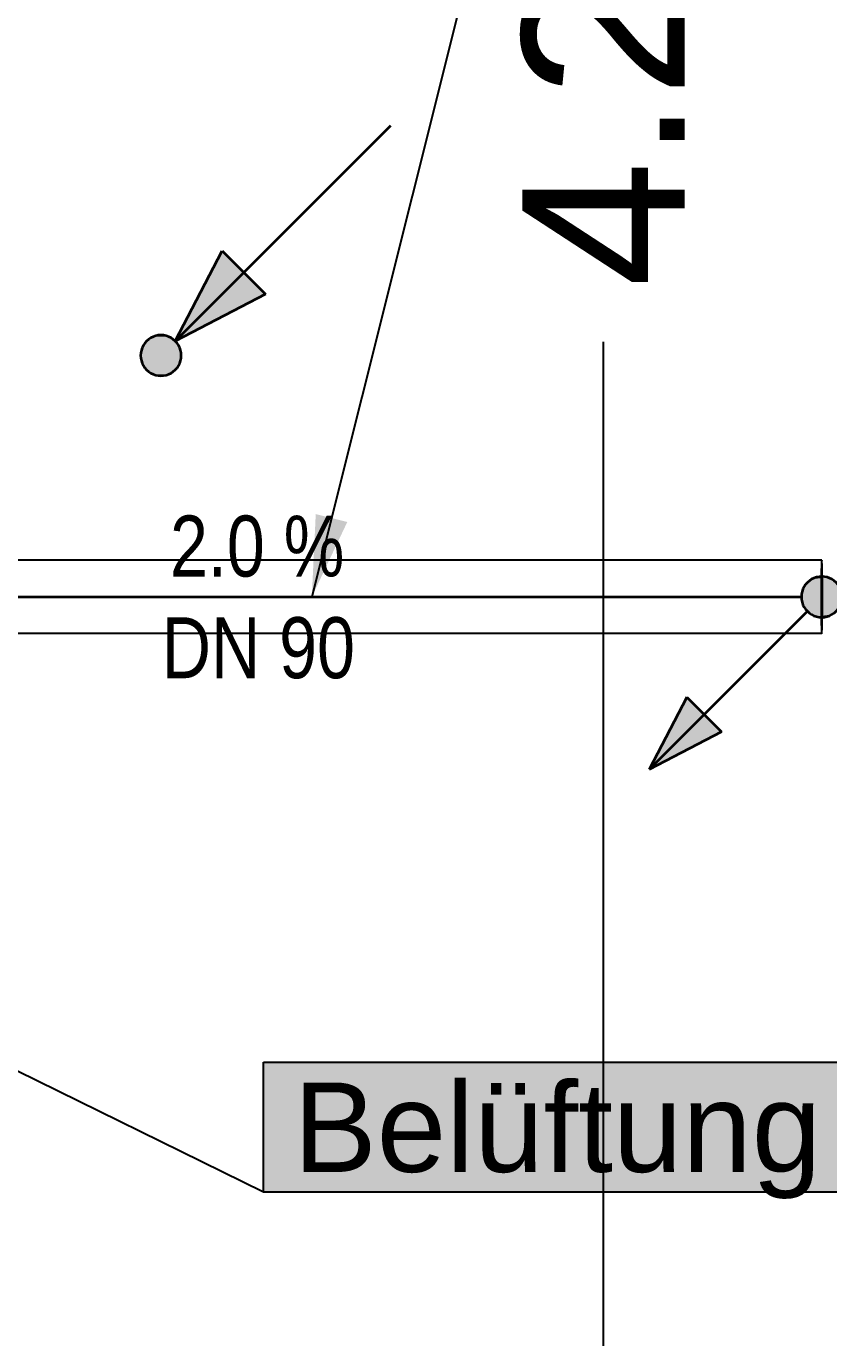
# Model space of a CAD drawing. Extents: x 0 to 756, y -25 to 420.
# Drawn here: x 279.02 to 298.76, y 303.86 to 336.12 of the extents above; entities that cross this region are included whole.
import ezdxf

# ---------------------------------------------------------------- set-up
doc = ezdxf.new("R2010")
doc.units = 0
doc.layers.get('0').update_dxf_attribs({"lineweight": 25})
doc.layers.add('S_Schmutzwasser', color=7, linetype='Continuous', lineweight=35, true_color=0x808040)
doc.layers.add('Standard', color=7, linetype='Continuous', lineweight=25)
doc.layers.add('X_Text', color=7, linetype='Continuous', lineweight=25)
doc.styles.get("Standard").update_dxf_attribs({"font": 'arial.ttf'})

# ---------------------------------------------------------------- blocks, each defined once
blk = doc.blocks.new('Schraffur-A0T78P2UOY', base_point=(282.69, 328.376))
at = {"color": 0, "linetype": 'ByBlock', "lineweight": -2, "ltscale": 0.35}
for points in [[(284.908, 329.53), (283.845, 329.53), (284.376, 330.062)], [(282.69, 328.376), (284.908, 329.53), (283.845, 329.53)]]:
    blk.add_solid(points, dxfattribs=at)
blk = doc.blocks.new('Schraffur-A0T78P2WOY', base_point=(282.69, 328.376))
at = {"color": 0, "linetype": 'ByBlock', "lineweight": -2, "ltscale": 0.35}
for points in [[(284.376, 330.062), (283.568, 330.062), (283.845, 330.593)], [(282.69, 328.376), (284.376, 330.062), (283.568, 330.062)]]:
    blk.add_solid(points, dxfattribs=at)
blk = doc.blocks.new('Schraffur-A0T78P2YOY', base_point=(281.837, 327.522))
at = {"color": 0, "linetype": 'ByBlock', "lineweight": -2, "ltscale": 0.35}
for points in [[(282.69, 328.376), (281.983, 328.376), (282.615, 328.438)], [(281.983, 328.376), (282.615, 328.438), (282.059, 328.438)], [(282.615, 328.438), (282.059, 328.438), (282.528, 328.484)], [(282.059, 328.438), (282.528, 328.484), (282.145, 328.484)], [(282.528, 328.484), (282.145, 328.484), (282.434, 328.513)], [(282.145, 328.484), (282.434, 328.513), (282.239, 328.513)], [(282.434, 328.513), (282.239, 328.513), (282.337, 328.522)], [(282.837, 328.022), (281.837, 328.022), (282.827, 328.12)], [(281.837, 328.022), (282.827, 328.12), (281.846, 328.12)], [(282.827, 328.12), (281.846, 328.12), (282.799, 328.214)], [(281.846, 328.12), (282.799, 328.214), (281.875, 328.214)], [(282.799, 328.214), (281.875, 328.214), (282.753, 328.3)], [(281.875, 328.214), (282.753, 328.3), (281.921, 328.3)], [(282.753, 328.3), (281.921, 328.3), (282.69, 328.376)], [(281.921, 328.3), (282.69, 328.376), (281.983, 328.376)], [(281.846, 327.925), (282.837, 328.022), (281.837, 328.022)], [(282.827, 327.925), (281.846, 327.925), (282.837, 328.022)], [(281.875, 327.831), (282.827, 327.925), (281.846, 327.925)], [(282.799, 327.831), (281.875, 327.831), (282.827, 327.925)], [(281.921, 327.744), (282.799, 327.831), (281.875, 327.831)], [(282.753, 327.744), (281.921, 327.744), (282.799, 327.831)], [(281.983, 327.669), (282.753, 327.744), (281.921, 327.744)], [(282.69, 327.669), (281.983, 327.669), (282.753, 327.744)], [(282.059, 327.607), (282.69, 327.669), (281.983, 327.669)], [(282.615, 327.607), (282.059, 327.607), (282.69, 327.669)], [(282.145, 327.56), (282.615, 327.607), (282.059, 327.607)], [(282.528, 327.56), (282.145, 327.56), (282.615, 327.607)], [(282.239, 327.532), (282.528, 327.56), (282.145, 327.56)], [(282.434, 327.532), (282.239, 327.532), (282.528, 327.56)], [(282.337, 327.522), (282.434, 327.532), (282.239, 327.532)]]:
    blk.add_solid(points, dxfattribs=at)
blk = doc.blocks.new('Referenz-A0T78P30OY')
at = {"layer": 'Standard', "color": 0, "lineweight": -2}
blk.add_line((293.222, 292.178), (293.222, 328.358), dxfattribs=at)
at = {"layer": 'Standard', "color": 0, "lineweight": -2, "insert": (291.222, 329.701), "char_height": 4, "attachment_point": 1, "rotation": 90}
blk.add_mtext('{\\fArial;4.22}', dxfattribs=at)
blk = doc.blocks.new('Fallleitung Abwasser-A0T78PCQOY', base_point=(294.348, 317.842))
at = {"color": 0, "lineweight": -2}
for p, q in [((298.156, 322.334), (298.128, 322.275)), ((298.193, 322.388), (298.156, 322.334)), ((298.236, 322.437), (298.193, 322.388)), ((298.285, 322.48), (298.236, 322.437)), ((298.34, 322.517), (298.285, 322.48)), ((298.398, 322.545), (298.34, 322.517)), ((298.46, 322.566), (298.398, 322.545)), ((298.524, 322.579), (298.46, 322.566)), ((298.59, 322.584), (298.524, 322.579)), ((298.655, 322.579), (298.59, 322.584)), ((298.719, 322.566), (298.655, 322.579)), ((298.781, 322.545), (298.719, 322.566)), ((298.84, 322.517), (298.781, 322.545)), ((298.894, 322.48), (298.84, 322.517)), ((298.943, 322.437), (298.894, 322.48)), ((298.986, 322.388), (298.943, 322.437)), ((299.023, 322.334), (298.986, 322.388)), ((299.051, 322.275), (299.023, 322.334)), ((298.094, 322.149), (298.09, 322.084)), ((298.09, 322.084), (298.094, 322.018)), ((298.107, 322.213), (298.094, 322.149)), ((298.094, 322.018), (298.107, 321.954)), ((298.128, 322.275), (298.107, 322.213)), ((299.072, 322.213), (299.051, 322.275)), ((299.085, 322.149), (299.072, 322.213)), ((299.072, 321.954), (299.085, 322.018)), ((299.09, 322.084), (299.085, 322.149)), ((299.085, 322.018), (299.09, 322.084)), ((298.236, 321.73), (294.348, 317.842)), ((298.107, 321.954), (298.128, 321.892)), ((298.128, 321.892), (298.156, 321.834)), ((298.156, 321.834), (298.193, 321.779)), ((298.193, 321.779), (298.236, 321.73)), ((298.236, 321.73), (298.285, 321.687)), ((298.285, 321.687), (298.34, 321.65)), ((298.34, 321.65), (298.398, 321.622)), ((298.781, 321.622), (298.84, 321.65)), ((298.84, 321.65), (298.894, 321.687)), ((298.894, 321.687), (298.943, 321.73)), ((298.943, 321.73), (298.986, 321.779)), ((298.986, 321.779), (299.023, 321.834)), ((299.023, 321.834), (299.051, 321.892)), ((299.051, 321.892), (299.072, 321.954)), ((298.398, 321.622), (298.46, 321.601)), ((298.46, 321.601), (298.524, 321.588)), ((298.524, 321.588), (298.59, 321.584)), ((298.59, 321.584), (298.655, 321.588)), ((298.655, 321.588), (298.719, 321.601)), ((298.719, 321.601), (298.781, 321.622)), ((295.271, 319.616), (294.348, 317.842)), ((295.271, 319.616), (296.122, 318.765)), ((296.122, 318.765), (294.348, 317.842))]:
    blk.add_line(p, q, dxfattribs=at)
for points in [[(299.072, 322.213), (298.107, 322.213), (299.023, 322.334)], [(298.107, 322.213), (299.023, 322.334), (298.156, 322.334)], [(299.023, 322.334), (298.156, 322.334), (298.943, 322.437)], [(298.156, 322.334), (298.943, 322.437), (298.236, 322.437)], [(298.943, 322.437), (298.236, 322.437), (298.84, 322.517)], [(298.236, 322.437), (298.84, 322.517), (298.34, 322.517)], [(298.84, 322.517), (298.34, 322.517), (298.719, 322.566)], [(298.34, 322.517), (298.719, 322.566), (298.46, 322.566)], [(298.719, 322.566), (298.46, 322.566), (298.59, 322.584)], [(299.09, 322.084), (298.09, 322.084), (299.072, 322.213)], [(298.09, 322.084), (299.072, 322.213), (298.107, 322.213)], [(298.107, 321.954), (299.09, 322.084), (298.09, 322.084)], [(299.072, 321.954), (298.107, 321.954), (299.09, 322.084)], [(298.156, 321.834), (299.072, 321.954), (298.107, 321.954)], [(299.023, 321.834), (298.156, 321.834), (299.072, 321.954)], [(298.236, 321.73), (299.023, 321.834), (298.156, 321.834)], [(298.943, 321.73), (298.236, 321.73), (299.023, 321.834)], [(298.34, 321.65), (298.943, 321.73), (298.236, 321.73)], [(298.84, 321.65), (298.34, 321.65), (298.943, 321.73)], [(298.46, 321.601), (298.84, 321.65), (298.34, 321.65)], [(298.719, 321.601), (298.46, 321.601), (298.84, 321.65)], [(298.59, 321.584), (298.719, 321.601), (298.46, 321.601)], [(296.122, 318.765), (294.828, 318.765), (295.271, 319.616)], [(294.348, 317.842), (296.122, 318.765), (294.828, 318.765)]]:
    blk.add_solid(points, dxfattribs=at)
blk = doc.blocks.new('Abwasserleitung-A0T78PD4OY', base_point=(270.666, 322.083))
at = {"color": 0, "linetype": 'ByBlock', "lineweight": -2, "ltscale": 0.35}
blk.add_line((270.666, 322.084), (298.09, 322.084), dxfattribs=at)
blk = doc.blocks.new('Bauteilbeschriftung-A0T78PD6OY', base_point=(286.047, 322.083))
at = {"color": 0, "lineweight": -2}
for p, q in [((289.993, 341.057), (300.156, 341.057)), ((289.993, 337.857), (289.993, 341.057)), ((300.156, 341.057), (300.156, 337.857)), ((300.156, 337.857), (289.993, 337.857))]:
    blk.add_line(p, q, dxfattribs=at)
at = {"color": 0, "linetype": 'ByBlock', "lineweight": -2, "ltscale": 0.25}
blk.add_line((289.993, 337.857), (286.047, 322.084), dxfattribs=at)
at = {"color": 7, "linetype": 'ByBlock', "lineweight": -2, "ltscale": 0.25, "true_color": 0xffffff}
for points in [[(289.993, 337.857), (300.156, 337.857), (289.993, 341.057)], [(300.156, 337.857), (289.993, 341.057), (300.156, 341.057)]]:
    blk.add_solid(points, dxfattribs=at)
at = {"color": 0, "linetype": 'ByBlock', "lineweight": -2, "ltscale": 0.25}
for points in [[(286.047, 322.084), (286.92, 323.927), (286.135, 323.927)], [(286.92, 323.927), (286.135, 323.927), (286.144, 324.121)]]:
    blk.add_solid(points, dxfattribs=at)
at = {"color": 0, "linetype": 'ByBlock', "lineweight": -2, "ltscale": 0.25, "insert": (290.726, 340.557), "char_height": 2.2, "attachment_point": 1}
blk.add_mtext('{\\fArial;DN 90}', dxfattribs=at)
blk = doc.blocks.new('Abwasser Schnellansicht-A0T78PECOY', base_point=(242.887, 319.448))
at = {"color": 0, "linetype": 'ByBlock', "lineweight": -2, "ltscale": 0.25}
for p, q in [((298.59, 322.984), (270.666, 322.984)), ((298.585, 322.953), (298.581, 322.863)), ((298.59, 322.984), (298.585, 322.953)), ((298.594, 322.953), (298.59, 322.984)), ((298.599, 322.863), (298.594, 322.953)), ((298.577, 322.72), (298.574, 322.534)), ((298.581, 322.863), (298.577, 322.72)), ((298.602, 322.72), (298.599, 322.863)), ((298.605, 322.534), (298.602, 322.72)), ((298.574, 322.534), (298.572, 322.316)), ((298.572, 322.316), (298.572, 322.084)), ((298.607, 322.316), (298.605, 322.534)), ((298.608, 322.084), (298.607, 322.316)), ((298.572, 322.084), (298.572, 321.851)), ((298.607, 321.851), (298.608, 322.084)), ((298.572, 321.851), (298.574, 321.634)), ((298.605, 321.634), (298.607, 321.851)), ((298.574, 321.634), (298.577, 321.447)), ((298.577, 321.447), (298.581, 321.304)), ((298.599, 321.304), (298.602, 321.447)), ((298.602, 321.447), (298.605, 321.634)), ((298.59, 321.184), (270.666, 321.184)), ((298.581, 321.304), (298.585, 321.214)), ((298.585, 321.214), (298.59, 321.184)), ((298.59, 321.184), (298.594, 321.214)), ((298.594, 321.214), (298.599, 321.304))]:
    blk.add_line(p, q, dxfattribs=at)
at = {"color": 253, "linetype": 'ByBlock', "lineweight": -2, "ltscale": 0.25, "true_color": 0xa0a0a0, "char_height": 1.5, "attachment_point": 1}
for s, insert in [('{\\W0.8;\\fArial;2.0 %}', (282.56, 324.084)), ('{\\W0.8;\\fArial;DN 90}', (282.357, 321.584))]:
    blk.add_mtext(s, dxfattribs=dict(at, insert=insert))
blk = doc.blocks.new('Kreis-A0T78PF8OY', base_point=(281.837, 327.522))
at = {"color": 0, "linetype": 'ByBlock', "lineweight": -2, "ltscale": 0.35}
for p, q in [((282.032, 328.419), (281.983, 328.376)), ((282.087, 328.455), (282.032, 328.419)), ((282.145, 328.484), (282.087, 328.455)), ((282.207, 328.505), (282.145, 328.484)), ((282.272, 328.518), (282.207, 328.505)), ((282.337, 328.522), (282.272, 328.518)), ((282.402, 328.518), (282.337, 328.522)), ((282.466, 328.505), (282.402, 328.518)), ((282.528, 328.484), (282.466, 328.505)), ((282.587, 328.455), (282.528, 328.484)), ((282.641, 328.419), (282.587, 328.455)), ((282.69, 328.376), (282.641, 328.419)), ((281.854, 328.152), (281.841, 328.088)), ((281.875, 328.214), (281.854, 328.152)), ((281.904, 328.272), (281.875, 328.214)), ((281.94, 328.327), (281.904, 328.272)), ((281.983, 328.376), (281.94, 328.327)), ((282.733, 328.327), (282.69, 328.376)), ((282.77, 328.272), (282.733, 328.327)), ((282.799, 328.214), (282.77, 328.272)), ((282.82, 328.152), (282.799, 328.214)), ((282.832, 328.088), (282.82, 328.152)), ((281.841, 328.088), (281.837, 328.022)), ((281.837, 328.022), (281.841, 327.957)), ((281.841, 327.957), (281.854, 327.893)), ((281.854, 327.893), (281.875, 327.831)), ((281.875, 327.831), (281.904, 327.772)), ((282.77, 327.772), (282.799, 327.831)), ((282.799, 327.831), (282.82, 327.893)), ((282.82, 327.893), (282.832, 327.957)), ((282.837, 328.022), (282.832, 328.088)), ((282.832, 327.957), (282.837, 328.022)), ((281.904, 327.772), (281.94, 327.718)), ((281.94, 327.718), (281.983, 327.669)), ((281.983, 327.669), (282.032, 327.626)), ((282.032, 327.626), (282.087, 327.589)), ((282.087, 327.589), (282.145, 327.56)), ((282.145, 327.56), (282.207, 327.539)), ((282.207, 327.539), (282.272, 327.527)), ((282.272, 327.527), (282.337, 327.522)), ((282.337, 327.522), (282.402, 327.527)), ((282.402, 327.527), (282.466, 327.539)), ((282.466, 327.539), (282.528, 327.56)), ((282.528, 327.56), (282.587, 327.589)), ((282.587, 327.589), (282.641, 327.626)), ((282.641, 327.626), (282.69, 327.669)), ((282.69, 327.669), (282.733, 327.718)), ((282.733, 327.718), (282.77, 327.772))]:
    blk.add_line(p, q, dxfattribs=at)
blk = doc.blocks.new('Bauteilbeschriftung-A0T78PFIOY', base_point=(258.607, 307.439))
at = {"color": 0, "linetype": 'ByBlock', "lineweight": -2, "ltscale": 0.25}
blk.add_line((284.861, 307.439), (258.607, 320.338), dxfattribs=at)
at = {"color": 0, "lineweight": -2}
for p, q in [((284.861, 310.639), (314.275, 310.639)), ((284.861, 307.439), (284.861, 310.639)), ((314.275, 307.439), (284.861, 307.439))]:
    blk.add_line(p, q, dxfattribs=at)
at = {"color": 7, "linetype": 'ByBlock', "lineweight": -2, "ltscale": 0.25, "true_color": 0xffffff}
for points in [[(284.861, 307.439), (314.275, 307.439), (284.861, 310.639)], [(314.275, 307.439), (284.861, 310.639), (314.275, 310.639)]]:
    blk.add_solid(points, dxfattribs=at)
at = {"color": 0, "linetype": 'ByBlock', "lineweight": -2, "ltscale": 0.25, "insert": (285.594, 310.139), "char_height": 2.2, "attachment_point": 1}
blk.add_mtext('{\\fArial;Belüftung über Dach}', dxfattribs=at)

msp = doc.modelspace()

# ---------------------------------------------------------------- linework, layer by layer
at = {"layer": 'S_Schmutzwasser', "ltscale": 0.35}
for p, q in [((282.69, 328.376), (287.993, 333.678)), ((282.69, 328.376), (283.845, 330.593)), ((283.845, 330.593), (284.908, 329.53)), ((284.908, 329.53), (282.69, 328.376))]:
    msp.add_line(p, q, dxfattribs=at)

# ---------------------------------------------------------------- block references
at = {"color": 8, "lineweight": 25, "ltscale": 0.25, "true_color": 0x808080}
msp.add_blockref('Referenz-A0T78P30OY', (0, 0), dxfattribs=at)
at = {"layer": 'S_Schmutzwasser', "lineweight": 25, "ltscale": 0.25}
msp.add_blockref('Abwasser Schnellansicht-A0T78PECOY', (242.887, 319.448), dxfattribs=at)
at = {"layer": 'S_Schmutzwasser', "ltscale": 0.35}
for name, p in [('Schraffur-A0T78P2WOY', (282.69, 328.376)), ('Schraffur-A0T78P2UOY', (282.69, 328.376)), ('Schraffur-A0T78P2YOY', (281.837, 327.522)), ('Kreis-A0T78PF8OY', (281.837, 327.522)), ('Fallleitung Abwasser-A0T78PCQOY', (294.348, 317.842)), ('Abwasserleitung-A0T78PD4OY', (270.666, 322.083))]:
    msp.add_blockref(name, p, dxfattribs=at)
at = {"layer": 'X_Text', "color": 7, "ltscale": 0.25}
for name, p in [('Bauteilbeschriftung-A0T78PD6OY', (286.047, 322.083)), ('Bauteilbeschriftung-A0T78PFIOY', (258.607, 307.439))]:
    msp.add_blockref(name, p, dxfattribs=at)

doc.saveas('drawing.dxf')
